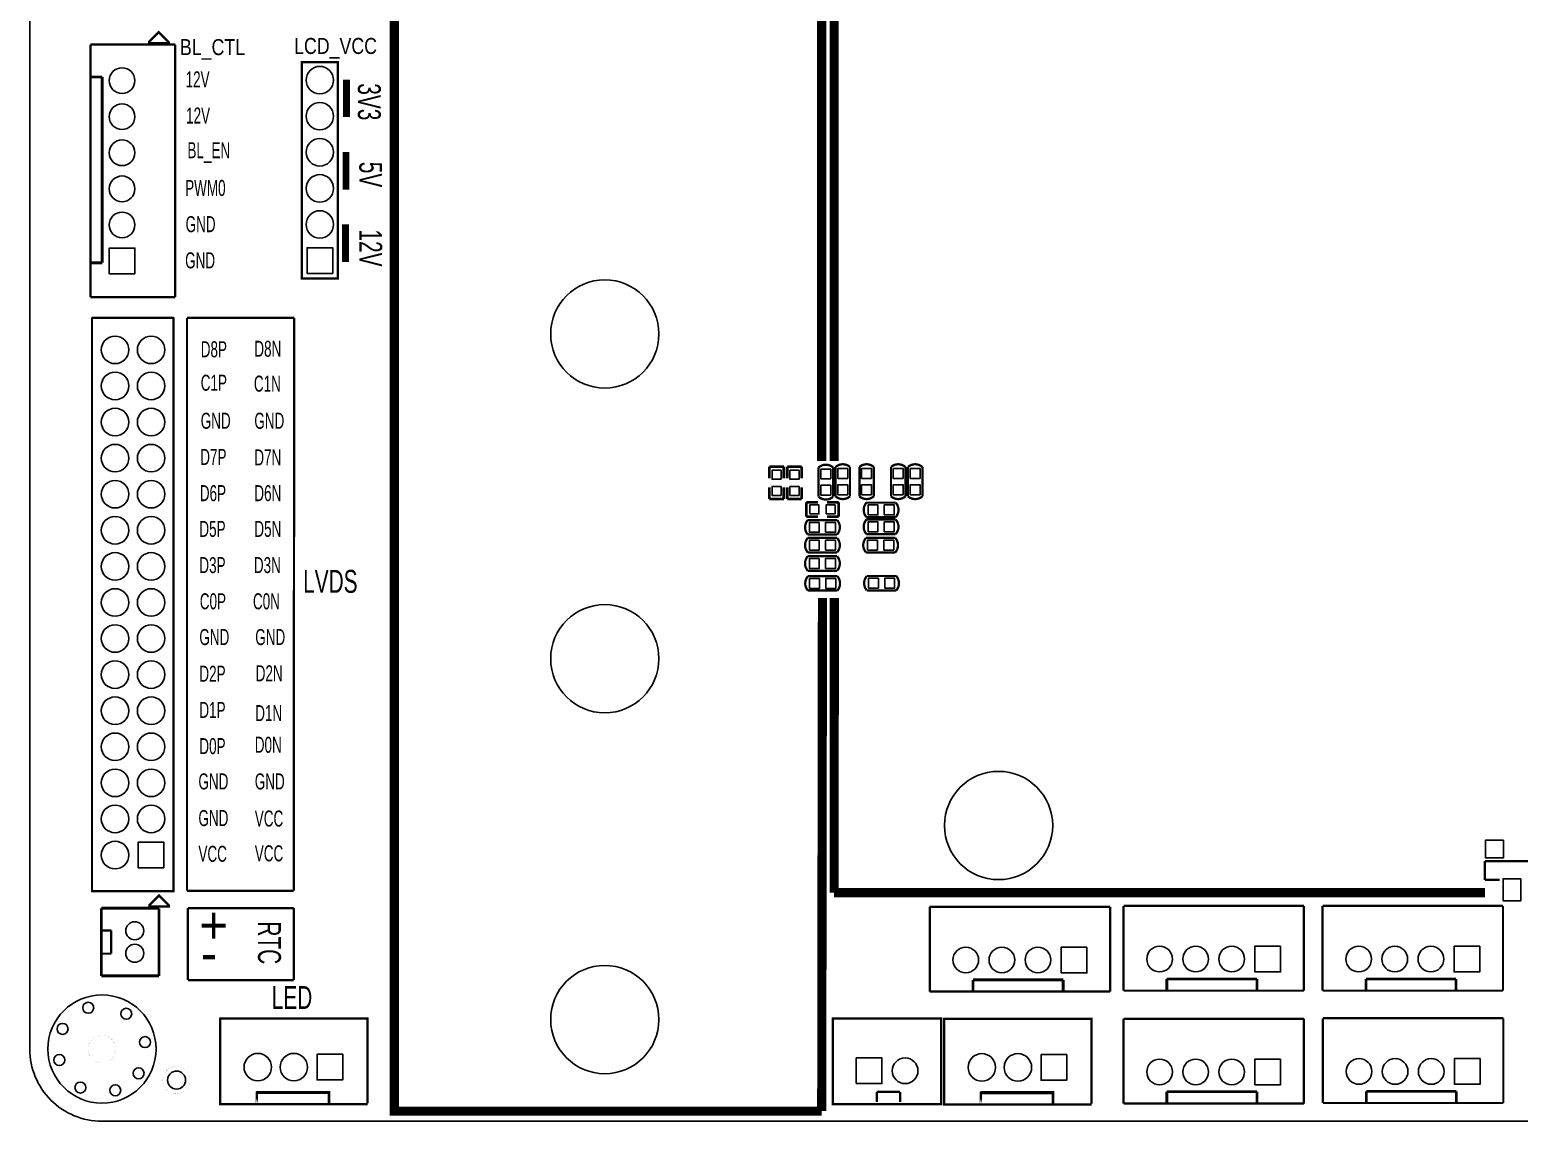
# Model space of a CAD drawing. Extents: x -3 to 180, y 0 to 111.
# Drawn here: x -3 to 79.6, y 0 to 60.5 of the extents above; entities that cross this region are included whole.
import ezdxf
from ezdxf.enums import TextEntityAlignment as Align

# ---------------------------------------------------------------- set-up
doc = ezdxf.new("R2010")
doc.units = 0
doc.header["$MEASUREMENT"] = 0
for name, color, linetype in [('BG_OUTLINE', 254, 'CONTINUOUS'), ('BG_SILKSCREEN_TOP', 7, 'CONTINUOUS'), ('PG_SILKSCREEN_TOP', 85, 'CONTINUOUS'), ('PIN_TOP', 92, 'CONTINUOUS')]:
    doc.layers.add(name, color=color, linetype=linetype)

msp = doc.modelspace()

# ---------------------------------------------------------------- linework, layer by layer
at = {"layer": 'BG_OUTLINE'}
msp.add_lwpolyline([(-2.999994, 103.031341), (-2.999994, 3.991813, 0.414214), (0.991819, 0), (176.017809, 0, 0.378859), (179.786788, 3.768979), (179.786788, 102.98717, 0.42493), (175.712984, 107.061), (166.5478, 107.060975), (166.5478, 97.5868), (152.3746, 97.5868), (152.3746, 107.060949), (46.3042, 107.06067), (46.3042, 105.8672), (42.0624, 105.8672), (42.0624, 107.06067), (30.607, 107.060644), (30.607, 105.8672), (26.3652, 105.8672), (26.3652, 107.060644), (1.029665, 107.060619, 0.418755)], format="xyb", close=True, dxfattribs=at)
at = {"layer": 'BG_SILKSCREEN_TOP'}
for points in [[(14.5542, 55.6514, 0.381, 0.381, 0), (14.5542, 57.7342, 0.381, 0.381, 0)], [(14.5288, 51.6382, 0.381, 0.381, 0), (14.5288, 53.721, 0.381, 0.381, 0)], [(14.5034, 47.625, 0.381, 0.381, 0), (14.5034, 49.7078, 0.381, 0.381, 0)], [(5.715, 12.7762, 0.127, 0.127, 0), (5.715, 44.5262, 0.127, 0.127, 0)], [(5.715, 44.5262, 0.127, 0.127, 0), (11.6586, 44.5262, 0.127, 0.127, 0)], [(11.6586, 44.5262, 0.127, 0.127, 0), (11.6332, 12.7762, 0.127, 0.127, 0)], [(11.6332, 12.7762, 0.127, 0.127, 0), (5.715, 12.7762, 0.127, 0.127, 0)], [(5.7658, 7.8232, 0.127, 0.127, 0), (5.7658, 11.811, 0.127, 0.127, 0)], [(5.7658, 11.811, 0.127, 0.127, 0), (11.6332, 11.811, 0.127, 0.127, 0)], [(11.6332, 11.811, 0.127, 0.127, 0), (11.6332, 7.8232, 0.127, 0.127, 0)], [(11.6332, 7.8232, 0.127, 0.127, 0), (5.7658, 7.8232, 0.127, 0.127, 0)]]:
    msp.add_lwpolyline(points, format="xyseb", dxfattribs=at)
at = {"layer": 'PG_SILKSCREEN_TOP'}
for points in [[(40.790089, 90.51544, 0.508, 0.508, 0), (17.20596, 90.51544, 0.508, 0.508, 0), (17.20596, 0.5588, 0.508, 0.508, 0), (40.90416, 0.5588, 0.508, 0.508, 0)], [(40.90416, 36.59124, 0.508, 0.508, 0), (40.90416, 90.51544, 0.508, 0.508, 0)], [(41.58996, 81.87944, 0.508, 0.508, 0), (41.58996, 36.59124, 0.508, 0.508, 0)], [(3.608908, 59.752205, 0.127, 0.127, 0), (4.701108, 59.752205, 0.127, 0.127, 0), (4.701108, 59.803005, 0.127, 0.127, 0), (4.142308, 60.361805, 0.127, 0.127, 0), (3.608908, 59.828405, 0.127, 0.127, 0), (3.608908, 59.752205, 0.127, 0.127, 0)], [(0.363169, 45.678344, 0.127, 0.127, 0), (0.363169, 59.678341, 0.127, 0.127, 0)], [(0.363169, 59.678341, 0.127, 0.127, 0), (5.063287, 59.678341, 0.127, 0.127, 0)], [(5.063287, 59.678341, 0.127, 0.127, 0), (5.063287, 45.678344, 0.127, 0.127, 0)], [(14.080998, 46.705012, 0.127, 0.127, 0), (12.081002, 46.705012, 0.127, 0.127, 0), (12.081002, 58.705013, 0.127, 0.127, 0), (14.080998, 58.705013, 0.127, 0.127, 0), (14.080998, 46.705012, 0.127, 0.127, 0)], [(1.013181, 57.878243, 0.1524, 0.1524, 0), (0.413283, 57.878243, 0.1524, 0.1524, 0)], [(1.013181, 47.578239, 0.1524, 0.1524, 0), (1.013181, 57.878243, 0.1524, 0.1524, 0)], [(0.413283, 47.578239, 0.1524, 0.1524, 0), (1.013181, 47.578239, 0.1524, 0.1524, 0)], [(5.063287, 45.678344, 0.127, 0.127, 0), (0.363169, 45.678344, 0.127, 0.127, 0)], [(0.44958, 12.74572, 0.127, 0.127, 0), (0.44958, 44.49572, 0.127, 0.127, 0), (0.47498, 44.52112, 0.127, 0.127, 0), (4.94538, 44.52112, 0.127, 0.127, 0), (4.97078, 44.49572, 0.127, 0.127, 0), (4.97078, 12.74572, 0.127, 0.127, 0), (0.44958, 12.74572, 0.127, 0.127, 0)], [(38.004801, 36.282097, 0.150089, 0.150089, 0), (38.804799, 36.282097, 0.150089, 0.150089, 0)], [(38.004801, 35.632111, 0.150089, 0.150089, 0), (38.004801, 36.282097, 0.150089, 0.150089, 0)], [(38.804799, 36.282097, 0.150089, 0.150089, 0), (38.804799, 35.632111, 0.150089, 0.150089, 0)], [(38.995401, 36.282097, 0.150089, 0.150089, 0), (38.995401, 35.632111, 0.150089, 0.150089, 0)], [(39.795399, 36.282097, 0.150089, 0.150089, 0), (38.995401, 36.282097, 0.150089, 0.150089, 0)], [(39.795399, 35.632111, 0.150089, 0.150089, 0), (39.795399, 36.282097, 0.150089, 0.150089, 0)], [(41.532759, 35.672751, 0.127, 0.127, 0), (41.532759, 36.23564, 0.127, 0.127, 0.37791), (40.732761, 36.23564, 0.127, 0.127, 0)], [(42.472559, 35.698151, 0.127, 0.127, 0), (42.472559, 36.26104, 0.127, 0.127, 0.37791), (41.672561, 36.26104, 0.127, 0.127, 0)], [(43.793359, 35.698151, 0.127, 0.127, 0), (43.793359, 36.26104, 0.127, 0.127, 0.37791), (42.993361, 36.26104, 0.127, 0.127, 0)], [(45.545959, 35.698151, 0.127, 0.127, 0), (45.545959, 36.26104, 0.127, 0.127, 0.37791), (44.745961, 36.26104, 0.127, 0.127, 0)], [(46.485759, 35.698151, 0.127, 0.127, 0), (46.485759, 36.26104, 0.127, 0.127, 0.37791), (45.685761, 36.26104, 0.127, 0.127, 0)], [(40.732761, 36.23564, 0.127, 0.127, 0), (40.732761, 35.672751, 0.127, 0.127, 0)], [(40.732761, 35.672751, 0.127, 0.127, 0), (40.732761, 34.61004, 0.127, 0.127, 0.37791), (41.532759, 34.61004, 0.127, 0.127, 0)], [(41.532759, 34.61004, 0.127, 0.127, 0), (41.532759, 35.672751, 0.127, 0.127, 0)], [(41.672561, 36.26104, 0.127, 0.127, 0), (41.672561, 35.698151, 0.127, 0.127, 0)], [(41.672561, 35.698151, 0.127, 0.127, 0), (41.672561, 34.63544, 0.127, 0.127, 0.37791), (42.472559, 34.63544, 0.127, 0.127, 0)], [(42.472559, 34.63544, 0.127, 0.127, 0), (42.472559, 35.698151, 0.127, 0.127, 0)], [(42.993361, 36.26104, 0.127, 0.127, 0), (42.993361, 35.698151, 0.127, 0.127, 0)], [(42.993361, 35.698151, 0.127, 0.127, 0), (42.993361, 34.63544, 0.127, 0.127, 0.37791), (43.793359, 34.63544, 0.127, 0.127, 0)], [(43.793359, 34.63544, 0.127, 0.127, 0), (43.793359, 35.698151, 0.127, 0.127, 0)], [(44.745961, 36.26104, 0.127, 0.127, 0), (44.745961, 35.698151, 0.127, 0.127, 0)], [(44.745961, 35.698151, 0.127, 0.127, 0), (44.745961, 34.63544, 0.127, 0.127, 0.37791), (45.545959, 34.63544, 0.127, 0.127, 0)], [(45.545959, 34.63544, 0.127, 0.127, 0), (45.545959, 35.698151, 0.127, 0.127, 0)], [(45.685761, 36.26104, 0.127, 0.127, 0), (45.685761, 35.698151, 0.127, 0.127, 0)], [(45.685761, 35.698151, 0.127, 0.127, 0), (45.685761, 34.63544, 0.127, 0.127, 0.37791), (46.485759, 34.63544, 0.127, 0.127, 0)], [(46.485759, 34.63544, 0.127, 0.127, 0), (46.485759, 35.698151, 0.127, 0.127, 0)], [(38.004801, 35.132289, 0.150089, 0.150089, 0), (38.004801, 34.482303, 0.150089, 0.150089, 0)], [(38.804799, 34.482303, 0.150089, 0.150089, 0), (38.804799, 35.132289, 0.150089, 0.150089, 0)], [(38.995401, 34.482303, 0.150089, 0.150089, 0), (38.995401, 35.132289, 0.150089, 0.150089, 0)], [(39.795399, 35.132289, 0.150089, 0.150089, 0), (39.795399, 34.482303, 0.150089, 0.150089, 0)], [(38.004801, 34.482303, 0.150089, 0.150089, 0), (38.804799, 34.482303, 0.150089, 0.150089, 0)], [(39.795399, 34.482303, 0.150089, 0.150089, 0), (38.995401, 34.482303, 0.150089, 0.150089, 0)], [(40.044903, 34.308999, 0.150089, 0.150089, 0), (40.044903, 33.509001, 0.150089, 0.150089, 0)], [(40.694889, 34.308999, 0.150089, 0.150089, 0), (40.044903, 34.308999, 0.150089, 0.150089, 0)], [(41.194711, 34.308999, 0.150089, 0.150089, 0), (41.844697, 34.308999, 0.150089, 0.150089, 0)], [(41.844697, 34.308999, 0.150089, 0.150089, 0), (41.844697, 33.509001, 0.150089, 0.150089, 0)], [(44.445911, 34.283599, 0.127, 0.127, 0), (43.3832, 34.283599, 0.127, 0.127, 0.37791), (43.3832, 33.483601, 0.127, 0.127, 0)], [(44.445911, 33.483601, 0.127, 0.127, 0), (45.0088, 33.483601, 0.127, 0.127, 0.37791), (45.0088, 34.283599, 0.127, 0.127, 0)], [(45.0088, 34.283599, 0.127, 0.127, 0), (44.445911, 34.283599, 0.127, 0.127, 0)], [(40.694889, 33.318399, 0.127, 0.127, 0), (40.132, 33.318399, 0.127, 0.127, 0.37791), (40.132, 32.518401, 0.127, 0.127, 0)], [(40.044903, 33.509001, 0.150089, 0.150089, 0), (40.694889, 33.509001, 0.150089, 0.150089, 0)], [(40.694889, 32.518401, 0.127, 0.127, 0), (41.7576, 32.518401, 0.127, 0.127, 0.37791), (41.7576, 33.318399, 0.127, 0.127, 0)], [(41.7576, 33.318399, 0.127, 0.127, 0), (40.694889, 33.318399, 0.127, 0.127, 0)], [(41.844697, 33.509001, 0.150089, 0.150089, 0), (41.194711, 33.509001, 0.150089, 0.150089, 0)], [(44.445911, 33.343799, 0.127, 0.127, 0), (43.3832, 33.343799, 0.127, 0.127, 0.37791), (43.3832, 32.543801, 0.127, 0.127, 0)], [(43.3832, 33.483601, 0.127, 0.127, 0), (44.445911, 33.483601, 0.127, 0.127, 0)], [(44.445911, 32.543801, 0.127, 0.127, 0), (45.0088, 32.543801, 0.127, 0.127, 0.37791), (45.0088, 33.343799, 0.127, 0.127, 0)], [(45.0088, 33.343799, 0.127, 0.127, 0), (44.445911, 33.343799, 0.127, 0.127, 0)], [(40.694889, 32.327799, 0.127, 0.127, 0), (40.132, 32.327799, 0.127, 0.127, 0.37791), (40.132, 31.527801, 0.127, 0.127, 0)], [(40.132, 32.518401, 0.127, 0.127, 0), (40.694889, 32.518401, 0.127, 0.127, 0)], [(40.694889, 31.527801, 0.127, 0.127, 0), (41.7576, 31.527801, 0.127, 0.127, 0.37791), (41.7576, 32.327799, 0.127, 0.127, 0)], [(41.7576, 32.327799, 0.127, 0.127, 0), (40.694889, 32.327799, 0.127, 0.127, 0)], [(43.920689, 32.327799, 0.127, 0.127, 0), (43.3578, 32.327799, 0.127, 0.127, 0.37791), (43.3578, 31.527801, 0.127, 0.127, 0)], [(43.3832, 32.543801, 0.127, 0.127, 0), (44.445911, 32.543801, 0.127, 0.127, 0)], [(43.920689, 31.527801, 0.127, 0.127, 0), (44.9834, 31.527801, 0.127, 0.127, 0.37791), (44.9834, 32.327799, 0.127, 0.127, 0)], [(44.9834, 32.327799, 0.127, 0.127, 0), (43.920689, 32.327799, 0.127, 0.127, 0)], [(40.132, 31.527801, 0.127, 0.127, 0), (40.694889, 31.527801, 0.127, 0.127, 0)], [(43.3578, 31.527801, 0.127, 0.127, 0), (43.920689, 31.527801, 0.127, 0.127, 0)], [(40.694889, 31.311799, 0.127, 0.127, 0), (40.132, 31.311799, 0.127, 0.127, 0.37791), (40.132, 30.511801, 0.127, 0.127, 0)], [(40.132, 30.511801, 0.127, 0.127, 0), (40.694889, 30.511801, 0.127, 0.127, 0)], [(40.694889, 30.511801, 0.127, 0.127, 0), (41.7576, 30.511801, 0.127, 0.127, 0.37791), (41.7576, 31.311799, 0.127, 0.127, 0)], [(41.7576, 31.311799, 0.127, 0.127, 0), (40.694889, 31.311799, 0.127, 0.127, 0)], [(40.705049, 30.209439, 0.127, 0.127, 0), (40.14216, 30.209439, 0.127, 0.127, 0.37791), (40.14216, 29.409441, 0.127, 0.127, 0)], [(40.705049, 29.409441, 0.127, 0.127, 0), (41.76776, 29.409441, 0.127, 0.127, 0.37791), (41.76776, 30.209439, 0.127, 0.127, 0)], [(41.76776, 30.209439, 0.127, 0.127, 0), (40.705049, 30.209439, 0.127, 0.127, 0)], [(44.471311, 30.219599, 0.127, 0.127, 0), (43.4086, 30.219599, 0.127, 0.127, 0.37791), (43.4086, 29.419601, 0.127, 0.127, 0)], [(44.471311, 29.419601, 0.127, 0.127, 0), (45.0342, 29.419601, 0.127, 0.127, 0.37791), (45.0342, 30.219599, 0.127, 0.127, 0)], [(45.0342, 30.219599, 0.127, 0.127, 0), (44.471311, 30.219599, 0.127, 0.127, 0)], [(40.14216, 29.409441, 0.127, 0.127, 0), (40.705049, 29.409441, 0.127, 0.127, 0)], [(40.90416, 0.5588, 0.508, 0.508, 0), (40.9448, 29.0068, 0.508, 0.508, 0)], [(41.6052, 29.0068, 0.508, 0.508, 0), (41.58996, 12.66444, 0.508, 0.508, 0)], [(43.4086, 29.419601, 0.127, 0.127, 0), (44.471311, 29.419601, 0.127, 0.127, 0)], [(77.672311, 14.41704, 0.127, 0.127, 0), (77.672311, 13.37564, 0.127, 0.127, 0)], [(80.669511, 14.41704, 0.127, 0.127, 0), (77.672311, 14.41704, 0.127, 0.127, 0)], [(77.672311, 13.37564, 0.127, 0.127, 0), (78.485111, 13.37564, 0.127, 0.127, 0)], [(3.626688, 11.898605, 0.127, 0.127, 0), (4.718888, 11.898605, 0.127, 0.127, 0), (4.718888, 11.949405, 0.127, 0.127, 0), (4.160088, 12.508205, 0.127, 0.127, 0), (3.626688, 11.974805, 0.127, 0.127, 0), (3.626688, 11.898605, 0.127, 0.127, 0)], [(41.58996, 12.66444, 0.508, 0.508, 0), (77.68336, 12.66444, 0.508, 0.508, 0)], [(0.969493, 8.056397, 0.1524, 0.1524, 0), (0.969493, 11.806403, 0.1524, 0.1524, 0)], [(0.969493, 11.806403, 0.1524, 0.1524, 0), (4.16941, 11.806403, 0.1524, 0.1524, 0)], [(4.16941, 11.806403, 0.1524, 0.1524, 0), (4.16941, 8.056397, 0.1524, 0.1524, 0)], [(46.891931, 11.885727, 0.127, 0.127, 0), (56.891936, 11.885727, 0.127, 0.127, 0)], [(46.891931, 7.185609, 0.127, 0.127, 0), (46.891931, 11.885727, 0.127, 0.127, 0)], [(56.891936, 11.885727, 0.127, 0.127, 0), (56.891936, 7.185609, 0.127, 0.127, 0)], [(57.636131, 11.936527, 0.127, 0.127, 0), (67.636136, 11.936527, 0.127, 0.127, 0)], [(57.636131, 7.236409, 0.127, 0.127, 0), (57.636131, 11.936527, 0.127, 0.127, 0)], [(67.636136, 11.936527, 0.127, 0.127, 0), (67.636136, 7.236409, 0.127, 0.127, 0)], [(68.674971, 11.936527, 0.127, 0.127, 0), (78.674976, 11.936527, 0.127, 0.127, 0)], [(68.674971, 7.236409, 0.127, 0.127, 0), (68.674971, 11.936527, 0.127, 0.127, 0)], [(78.674976, 11.936527, 0.127, 0.127, 0), (78.674976, 7.236409, 0.127, 0.127, 0)], [(0.969493, 10.577093, 0.127, 0.127, 0), (1.518691, 10.577093, 0.127, 0.127, 0)], [(1.518691, 10.577093, 0.127, 0.127, 0), (1.518691, 9.286011, 0.127, 0.127, 0)], [(1.518691, 9.286011, 0.127, 0.127, 0), (0.969493, 9.286011, 0.127, 0.127, 0)], [(4.16941, 8.056397, 0.1524, 0.1524, 0), (0.969493, 8.056397, 0.1524, 0.1524, 0)], [(49.292027, 7.835621, 0.1524, 0.1524, 0), (49.292027, 7.235723, 0.1524, 0.1524, 0)], [(54.292043, 7.835621, 0.1524, 0.1524, 0), (49.292027, 7.835621, 0.1524, 0.1524, 0)], [(54.292043, 7.235723, 0.1524, 0.1524, 0), (54.292043, 7.835621, 0.1524, 0.1524, 0)], [(60.036227, 7.886421, 0.1524, 0.1524, 0), (60.036227, 7.286523, 0.1524, 0.1524, 0)], [(65.036243, 7.886421, 0.1524, 0.1524, 0), (60.036227, 7.886421, 0.1524, 0.1524, 0)], [(65.036243, 7.286523, 0.1524, 0.1524, 0), (65.036243, 7.886421, 0.1524, 0.1524, 0)], [(71.075067, 7.886421, 0.1524, 0.1524, 0), (71.075067, 7.286523, 0.1524, 0.1524, 0)], [(76.075083, 7.886421, 0.1524, 0.1524, 0), (71.075067, 7.886421, 0.1524, 0.1524, 0)], [(76.075083, 7.286523, 0.1524, 0.1524, 0), (76.075083, 7.886421, 0.1524, 0.1524, 0)], [(56.891936, 7.185609, 0.127, 0.127, 0), (46.891931, 7.185609, 0.127, 0.127, 0)], [(67.636136, 7.236409, 0.127, 0.127, 0), (57.636131, 7.236409, 0.127, 0.127, 0)], [(78.674976, 7.236409, 0.127, 0.127, 0), (68.674971, 7.236409, 0.127, 0.127, 0)], [(15.732811, 0.9398, 0.127, 0.127, 0), (7.551496, 0.9398, 0.127, 0.127, 0), (7.551496, 5.6896, 0.127, 0.127, 0), (7.555103, 5.693207, 0.127, 0.127, 0), (15.726207, 5.693207, 0.127, 0.127, 0), (15.726207, 0.993089, 0.127, 0.127, 0)], [(41.526206, 0.943991, 0.127, 0.127, 0), (47.526194, 0.943991, 0.127, 0.127, 0), (47.526194, 5.693994, 0.127, 0.127, 0), (41.526206, 5.693994, 0.127, 0.127, 0), (41.526206, 0.943991, 0.127, 0.127, 0)], [(55.873447, 0.9271, 0.127, 0.127, 0), (47.692132, 0.9271, 0.127, 0.127, 0), (47.692132, 5.6769, 0.127, 0.127, 0), (47.695739, 5.680507, 0.127, 0.127, 0), (55.866843, 5.680507, 0.127, 0.127, 0), (55.866843, 0.980389, 0.127, 0.127, 0)], [(57.636131, 5.680507, 0.127, 0.127, 0), (67.636136, 5.680507, 0.127, 0.127, 0)], [(57.636131, 0.980389, 0.127, 0.127, 0), (57.636131, 5.680507, 0.127, 0.127, 0)], [(67.636136, 5.680507, 0.127, 0.127, 0), (67.636136, 0.980389, 0.127, 0.127, 0)], [(68.692751, 5.708447, 0.127, 0.127, 0), (78.692756, 5.708447, 0.127, 0.127, 0)], [(68.692751, 1.008329, 0.127, 0.127, 0), (68.692751, 5.708447, 0.127, 0.127, 0)], [(78.692756, 5.708447, 0.127, 0.127, 0), (78.692756, 1.008329, 0.127, 0.127, 0)], [(1.761998, 3.999992, 0.003302, 0.003302, 1), (0.237998, 3.999992, 0.003302, 0.003302, 1), (1.761998, 3.999992, 0.003302, 0.003302, 0)], [(5.90042, 2.27584, 0.003302, 0.003302, 1), (4.37642, 2.27584, 0.003302, 0.003302, 1), (5.90042, 2.27584, 0.003302, 0.003302, 0)], [(9.586011, 0.9398, 0.127, 0.127, 0), (9.586011, 1.6002, 0.127, 0.127, 0), (9.603511, 1.617701, 0.127, 0.127, 0), (13.583488, 1.617701, 0.1524, 0.1524, 0), (13.583488, 1.017803, 0.127, 0.127, 0), (13.573811, 1.027506, 0.127, 0.127, 0), (13.573811, 1.5748, 0.127, 0.127, 0), (9.586011, 1.5748, 0.127, 0.127, 0), (9.586011, 0.9398, 0.127, 0.127, 0)], [(43.956707, 1.071093, 0.127, 0.127, 0), (43.956707, 1.620291, 0.127, 0.127, 0)], [(43.956707, 1.620291, 0.127, 0.127, 0), (45.247789, 1.620291, 0.127, 0.127, 0)], [(45.247789, 1.620291, 0.127, 0.127, 0), (45.247789, 1.071093, 0.127, 0.127, 0)], [(49.726647, 0.9271, 0.127, 0.127, 0), (49.726647, 1.5875, 0.127, 0.127, 0), (49.744147, 1.605001, 0.127, 0.127, 0), (53.724124, 1.605001, 0.1524, 0.1524, 0), (53.724124, 1.005103, 0.127, 0.127, 0), (53.714447, 1.014806, 0.127, 0.127, 0), (53.714447, 1.5621, 0.127, 0.127, 0), (49.726647, 1.5621, 0.127, 0.127, 0), (49.726647, 0.9271, 0.127, 0.127, 0)], [(60.036227, 1.630401, 0.1524, 0.1524, 0), (60.036227, 1.030503, 0.1524, 0.1524, 0)], [(65.036243, 1.630401, 0.1524, 0.1524, 0), (60.036227, 1.630401, 0.1524, 0.1524, 0)], [(65.036243, 1.030503, 0.1524, 0.1524, 0), (65.036243, 1.630401, 0.1524, 0.1524, 0)], [(71.092847, 1.658341, 0.1524, 0.1524, 0), (71.092847, 1.058443, 0.1524, 0.1524, 0)], [(76.092863, 1.658341, 0.1524, 0.1524, 0), (71.092847, 1.658341, 0.1524, 0.1524, 0)], [(76.092863, 1.058443, 0.1524, 0.1524, 0), (76.092863, 1.658341, 0.1524, 0.1524, 0)], [(67.636136, 0.980389, 0.127, 0.127, 0), (57.636131, 0.980389, 0.127, 0.127, 0)], [(78.692756, 1.008329, 0.127, 0.127, 0), (68.692751, 1.008329, 0.127, 0.127, 0)]]:
    msp.add_lwpolyline(points, format="xyseb", dxfattribs=at)
at = {"layer": 'PIN_TOP'}
for points in [[(2.82528, 46.96634), (1.40128, 46.96634), (1.40128, 48.39034), (2.82528, 48.39034)], [(13.7922, 46.99381), (12.3698, 46.99381), (12.3698, 48.41621), (13.7922, 48.41621)], [(38.654749, 35.582339), (38.154851, 35.582339), (38.154851, 36.082237), (38.654749, 36.082237)], [(39.145451, 36.082237), (39.645349, 36.082237), (39.645349, 35.582339), (39.145451, 35.582339)], [(41.407715, 35.597973), (40.857805, 35.597973), (40.857805, 36.147883), (41.407715, 36.147883)], [(42.347515, 35.623373), (41.797605, 35.623373), (41.797605, 36.173283), (42.347515, 36.173283)], [(43.668315, 35.623373), (43.118405, 35.623373), (43.118405, 36.173283), (43.668315, 36.173283)], [(45.420915, 35.623373), (44.871005, 35.623373), (44.871005, 36.173283), (45.420915, 36.173283)], [(46.360715, 35.623373), (45.810805, 35.623373), (45.810805, 36.173283), (46.360715, 36.173283)], [(38.654749, 34.682163), (38.154851, 34.682163), (38.154851, 35.182061), (38.654749, 35.182061)], [(39.145451, 35.182061), (39.645349, 35.182061), (39.645349, 34.682163), (39.145451, 34.682163)], [(41.407715, 34.697797), (40.857805, 34.697797), (40.857805, 35.247707), (41.407715, 35.247707)], [(42.347515, 34.723197), (41.797605, 34.723197), (41.797605, 35.273107), (42.347515, 35.273107)], [(43.668315, 34.723197), (43.118405, 34.723197), (43.118405, 35.273107), (43.668315, 35.273107)], [(45.420915, 34.723197), (44.871005, 34.723197), (44.871005, 35.273107), (45.420915, 35.273107)], [(46.360715, 34.723197), (45.810805, 34.723197), (45.810805, 35.273107), (46.360715, 35.273107)], [(40.244751, 33.659039), (40.244751, 34.158936), (40.744648, 34.158936), (40.744648, 33.659039)], [(41.144927, 33.659039), (41.144927, 34.158936), (41.644824, 34.158936), (41.644824, 33.659039)], [(43.470957, 33.608645), (43.470957, 34.158555), (44.020867, 34.158555), (44.020867, 33.608645)], [(44.371133, 33.608645), (44.371133, 34.158555), (44.921043, 34.158555), (44.921043, 33.608645)], [(40.769667, 33.193355), (40.769667, 32.643445), (40.219757, 32.643445), (40.219757, 33.193355)], [(41.669843, 33.193355), (41.669843, 32.643445), (41.119933, 32.643445), (41.119933, 33.193355)], [(43.470957, 32.668845), (43.470957, 33.218755), (44.020867, 33.218755), (44.020867, 32.668845)], [(44.371133, 32.668845), (44.371133, 33.218755), (44.921043, 33.218755), (44.921043, 32.668845)], [(40.769667, 32.202755), (40.769667, 31.652845), (40.219757, 31.652845), (40.219757, 32.202755)], [(41.669843, 32.202755), (41.669843, 31.652845), (41.119933, 31.652845), (41.119933, 32.202755)], [(43.995467, 32.202755), (43.995467, 31.652845), (43.445557, 31.652845), (43.445557, 32.202755)], [(44.895643, 32.202755), (44.895643, 31.652845), (44.345733, 31.652845), (44.345733, 32.202755)], [(40.769667, 31.186755), (40.769667, 30.636845), (40.219757, 30.636845), (40.219757, 31.186755)], [(41.669843, 31.186755), (41.669843, 30.636845), (41.119933, 30.636845), (41.119933, 31.186755)], [(40.779827, 30.084395), (40.779827, 29.534485), (40.229917, 29.534485), (40.229917, 30.084395)], [(41.680003, 30.084395), (41.680003, 29.534485), (41.130093, 29.534485), (41.130093, 30.084395)], [(43.496357, 29.544645), (43.496357, 30.094555), (44.046267, 30.094555), (44.046267, 29.544645)], [(44.396533, 29.544645), (44.396533, 30.094555), (44.946443, 30.094555), (44.946443, 29.544645)], [(4.43738, 14.04112), (3.01498, 14.04112), (3.01498, 15.46352), (4.43738, 15.46352)], [(78.701011, 15.586227), (78.701011, 14.595627), (77.710411, 14.595627), (77.710411, 15.586227)], [(79.666211, 13.438353), (79.666211, 12.219153), (78.675611, 12.219153), (78.675611, 13.438353)], [(55.60394, 9.64772), (55.60394, 8.22372), (54.17994, 8.22372), (54.17994, 9.64772)], [(66.34814, 9.69852), (66.34814, 8.27452), (64.92414, 8.27452), (64.92414, 9.69852)], [(77.38698, 9.69852), (77.38698, 8.27452), (75.96298, 8.27452), (75.96298, 9.69852)], [(14.3518, 3.7092), (14.3518, 2.2852), (12.9278, 2.2852), (12.9278, 3.7092)], [(42.814189, 2.081987), (42.814189, 3.505987), (44.238189, 3.505987), (44.238189, 2.081987)], [(54.492436, 3.6965), (54.492436, 2.2725), (53.068436, 2.2725), (53.068436, 3.6965)], [(66.34814, 3.4425), (66.34814, 2.0185), (64.92414, 2.0185), (64.92414, 3.4425)], [(77.40476, 3.47044), (77.40476, 2.04644), (75.98076, 2.04644), (75.98076, 3.47044)]]:
    msp.add_lwpolyline(points, close=True, dxfattribs=at)
for centre, radius in [((2.11328, 57.678345), 0.712), ((13.081, 57.705015), 0.762), ((2.11328, 55.678349), 0.712), ((13.081, 55.705019), 0.762), ((2.11328, 53.678328), 0.712), ((13.081, 53.704998), 0.762), ((2.11328, 51.678332), 0.712), ((13.081, 51.705002), 0.762), ((2.11328, 49.678336), 0.712), ((13.081, 49.705006), 0.762), ((28.87726, 43.63405), 2.999994), ((1.726184, 42.752213), 0.762), ((3.72618, 42.752213), 0.762), ((1.726184, 40.752217), 0.762), ((3.72618, 40.752217), 0.762), ((1.726184, 38.752323), 0.762), ((3.72618, 38.752323), 0.762), ((1.726184, 36.752327), 0.762), ((3.72618, 36.752327), 0.762), ((1.726184, 34.752331), 0.762), ((3.72618, 34.752331), 0.762), ((1.726184, 32.752309), 0.762), ((3.72618, 32.752309), 0.762), ((1.726184, 30.752313), 0.762), ((3.72618, 30.752313), 0.762), ((1.726184, 28.752317), 0.762), ((3.72618, 28.752317), 0.762), ((28.87726, 25.634239), 2.999994), ((1.726184, 26.752321), 0.762), ((3.72618, 26.752321), 0.762), ((1.726184, 24.752325), 0.762), ((3.72618, 24.752325), 0.762), ((1.726184, 22.752329), 0.762), ((3.72618, 22.752329), 0.762), ((1.726184, 20.752308), 0.762), ((3.72618, 20.752308), 0.762), ((1.726184, 18.752312), 0.762), ((3.72618, 18.752312), 0.762), ((50.708763, 16.390036), 2.999994), ((1.726184, 16.752316), 0.762), ((3.72618, 16.752316), 0.762), ((1.726184, 14.75232), 0.762), ((2.8194, 10.556494), 0.499999), ((2.8194, 9.306306), 0.499999), ((48.891952, 8.93572), 0.712), ((50.891948, 8.93572), 0.712), ((52.891944, 8.93572), 0.712), ((59.636152, 8.98652), 0.712), ((61.636148, 8.98652), 0.712), ((63.636144, 8.98652), 0.712), ((70.674992, 8.98652), 0.712), ((72.674988, 8.98652), 0.712), ((74.674984, 8.98652), 0.712), ((28.87726, 5.634228), 2.999994), ((0.999998, 3.999992), 2.999994), ((0.237998, 6.285992), 0.3048), ((2.346198, 5.955792), 0.3048), ((-1.184402, 5.117592), 0.3048), ((3.387598, 4.380992), 0.3048), ((-1.362202, 3.390392), 0.3048), ((9.639808, 2.9972), 0.762), ((11.639804, 2.9972), 0.762), ((45.526198, 2.794), 0.712), ((49.780444, 2.9845), 0.762), ((51.78044, 2.9845), 0.762), ((59.636152, 2.7305), 0.712), ((61.636148, 2.7305), 0.712), ((63.636144, 2.7305), 0.712), ((70.692772, 2.75844), 0.712), ((72.692768, 2.75844), 0.712), ((74.692764, 2.75844), 0.712), ((3.031998, 2.653792), 0.3048), ((5.13842, 2.27584), 0.499999), ((-0.193802, 1.866392), 0.3048), ((1.736598, 1.713992), 0.3048)]:
    msp.add_circle(centre, radius, dxfattribs=at)

# ---------------------------------------------------------------- texts
at = {"layer": 'BG_SILKSCREEN_TOP'}
for s, height, width, p in [('BL_CTL', 0.889, 0.828571, (5.32384, 59.09056)), ('LCD_VCC', 0.889, 0.828571, (11.65352, 59.15406)), ('12V', 0.889, 0.628571, (5.6388, 57.3024)), ('12V', 0.889, 0.628571, (5.6642, 55.2958)), ('BL_EN', 0.889, 0.628571, (5.7404, 53.373858)), ('PWM0', 0.889, 0.628571, (5.6134, 51.2826)), ('GND', 0.889, 0.628571, (5.6388, 49.276)), ('GND', 0.889, 0.628571, (5.6134, 47.2694)), ('D8P', 0.889, 0.628571, (6.477, 42.3418)), ('D8N', 0.889, 0.628571, (9.4488, 42.3672)), ('C1P', 0.889, 0.628571, (6.477, 40.4876)), ('C1N', 0.889, 0.628571, (9.4234, 40.4368)), ('GND', 0.889, 0.628571, (6.477, 38.3794)), ('GND', 0.889, 0.628571, (9.4488, 38.3794)), ('D7P', 0.889, 0.628571, (6.4516, 36.3728)), ('D7N', 0.889, 0.628571, (9.4488, 36.3474)), ('D6P', 0.889, 0.628571, (6.4262, 34.3662)), ('D6N', 0.889, 0.628571, (9.4488, 34.3662)), ('D5P', 0.889, 0.628571, (6.4008, 32.385)), ('D5N', 0.889, 0.628571, (9.4488, 32.385)), ('D3P', 0.889, 0.628571, (6.4008, 30.3784)), ('D3N', 0.889, 0.628571, (9.4234, 30.3784)), ('LVDS', 1.27, 0.68, (12.1539, 29.2862)), ('C0P', 0.889, 0.628571, (6.4262, 28.3718)), ('C0N', 0.889, 0.628571, (9.3726, 28.3718)), ('GND', 0.889, 0.628571, (6.4008, 26.3906)), ('GND', 0.889, 0.628571, (9.4996, 26.3906)), ('D2P', 0.889, 0.628571, (6.4008, 24.3586)), ('D2N', 0.889, 0.628571, (9.525, 24.384)), ('D1P', 0.889, 0.628571, (6.4008, 22.352)), ('D1N', 0.889, 0.628571, (9.4996, 22.1742)), ('D0P', 0.889, 0.628571, (6.4008, 20.3454)), ('D0N', 0.889, 0.628571, (9.4742, 20.4216)), ('GND', 0.889, 0.628571, (6.35, 18.3896)), ('GND', 0.889, 0.628571, (9.4742, 18.3896)), ('GND', 0.889, 0.628571, (6.35, 16.3576)), ('VCC', 0.889, 0.628571, (9.4742, 16.3322)), ('VCC', 0.889, 0.628571, (6.35, 14.3764)), ('VCC', 0.889, 0.628571, (9.4742, 14.4018)), ('LED', 1.27, 0.68, (10.414, 6.223))]:
    msp.add_text(s, height=height, dxfattribs=dict(at, width=width)).set_placement(p)
at = {"layer": 'BG_SILKSCREEN_TOP', "width": 0.68}
for s, p in [('3V3', (15.1892, 55.4736)), ('5V', (15.2654, 51.7652)), ('12V', (15.2654, 47.371))]:
    msp.add_text(s, height=1.27, rotation=270, dxfattribs=at).set_placement(p, align=Align.RIGHT)
at = {"layer": 'BG_SILKSCREEN_TOP'}
for s, p in [('+', (6.4008, 9.8552)), ('-', (6.477, 8.3058))]:
    msp.add_text(s, height=2.032, dxfattribs=at).set_placement(p)
at = {"layer": 'BG_SILKSCREEN_TOP', "width": 0.68}
msp.add_text('RTC', height=1.27, rotation=270, dxfattribs=at).set_placement((9.652, 11.0744))

doc.saveas('drawing.dxf')
